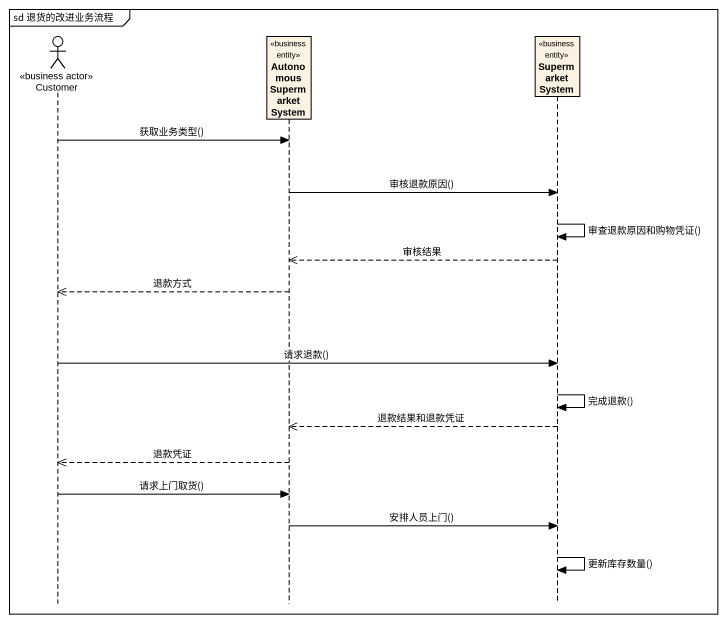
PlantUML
@startuml
mainframe sd 退货的改进业务流程
hide footbox
actor Customer <<business actor>>
participant AutonomousSupermarketSystem <<business entity>>
participant SupermarketSystem <<business entity>>

Customer -> AutonomousSupermarketSystem : 获取业务类型()
AutonomousSupermarketSystem -> SupermarketSystem : 审核退款原因()
SupermarketSystem -> SupermarketSystem : 审查退款原因和购物凭证()
SupermarketSystem -->> AutonomousSupermarketSystem : 审核结果
AutonomousSupermarketSystem -->> Customer : 退款方式
Customer -> SupermarketSystem : 请求退款()
SupermarketSystem -> SupermarketSystem : 完成退款()
SupermarketSystem -->> AutonomousSupermarketSystem : 退款结果和退款凭证
AutonomousSupermarketSystem -->> Customer : 退款凭证
Customer -> AutonomousSupermarketSystem : 请求上门取货()
AutonomousSupermarketSystem -> SupermarketSystem : 安排人员上门()
SupermarketSystem -> SupermarketSystem : 更新库存数量()
@enduml
